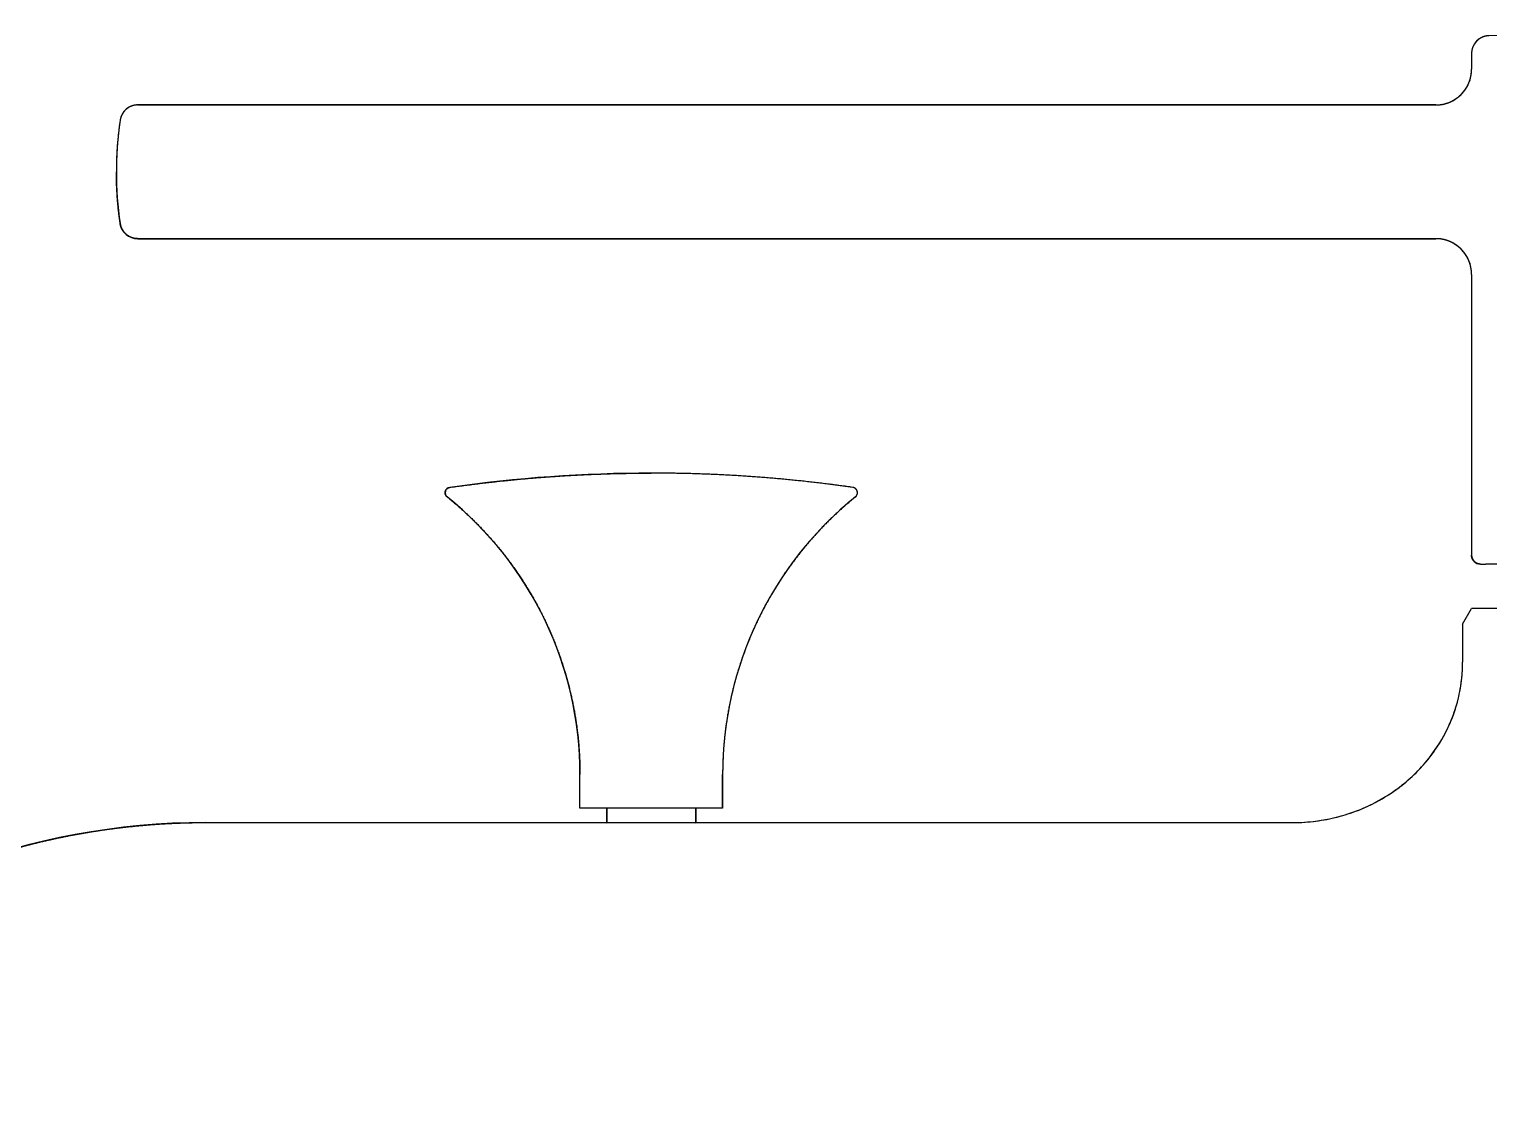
# Model space of a CAD drawing. Extents: x 0 to 1354, y 0 to 992.
# Drawn here: x 704.3 to 786.2, y 415 to 476 of the extents above; entities that cross this region are included whole.
import ezdxf

# ---------------------------------------------------------------- set-up
doc = ezdxf.new("R2010")
doc.units = 0
doc.header["$LTSCALE"] = 10
doc.header["$MEASUREMENT"] = 0
doc.layers.get('0').update_dxf_attribs({"linetype": 'CONTINUOUS'})
doc.layers.add('DEF_LAYER_ASSEM_MEMBER', color=7, linetype='CONTINUOUS')
doc.layers.add('MEMBER', color=7, linetype='CONTINUOUS')

msp = doc.modelspace()

# ---------------------------------------------------------------- linework, layer by layer
at = {"color": 7, "linetype": 'Continuous'}
for p, q in [((785.215, 474.648), (785.215, 473.765)), ((783.215, 471.765), (710.415, 471.765)), ((783.215, 464.265), (710.415, 464.265)), ((785.215, 462.265), (785.215, 446.515)), ((785.715, 446.015), (786.015, 446.015)), ((784.715, 442.649), (785.215, 443.515)), ((833.215, 443.515), (785.215, 443.515)), ((784.715, 442.649), (784.715, 440.515)), ((735.215, 432.315), (735.215, 434.21)), ((743.215, 432.315), (743.215, 434.21)), ((736.015, 432.315), (735.215, 432.315)), ((736.715, 431.515), (736.715, 432.315)), ((741.715, 431.515), (741.715, 432.315)), ((743.215, 432.315), (742.415, 432.315)), ((714.231, 431.515), (739.215, 431.515)), ((739.215, 431.515), (775.215, 431.515))]:
    msp.add_line(p, q, dxfattribs=at)
for points, start_tangent, end_tangent in [([(786.183, 475.647), (786.172, 475.647), (786.161, 475.646), (786.15, 475.645), (786.139, 475.645), (786.128, 475.644), (786.117, 475.643), (786.106, 475.642), (786.095, 475.64), (786.084, 475.639), (786.073, 475.637), (786.061, 475.636), (786.05, 475.634), (786.039, 475.632), (786.028, 475.63), (786.016, 475.628), (786.005, 475.625), (785.994, 475.623), (785.982, 475.62), (785.971, 475.617), (785.96, 475.614), (785.948, 475.611), (785.937, 475.608), (785.926, 475.605), (785.914, 475.601), (785.903, 475.598), (785.892, 475.594), (785.88, 475.59), (785.869, 475.586), (785.858, 475.581), (785.846, 475.577), (785.835, 475.573), (785.824, 475.568), (785.813, 475.563), (785.802, 475.558), (785.791, 475.553), (785.78, 475.548), (785.769, 475.542), (785.758, 475.537), (785.747, 475.531), (785.736, 475.525), (785.725, 475.519), (785.714, 475.513), (785.703, 475.507), (785.693, 475.5), (785.682, 475.494), (785.672, 475.487), (785.661, 475.48), (785.651, 475.473), (785.641, 475.466), (785.63, 475.459), (785.62, 475.451), (785.61, 475.444), (785.6, 475.436), (785.59, 475.428), (785.581, 475.42), (785.571, 475.412), (785.561, 475.404), (785.552, 475.396), (785.542, 475.387), (785.533, 475.379), (785.524, 475.37), (785.515, 475.361), (785.506, 475.352), (785.497, 475.343), (785.488, 475.334), (785.48, 475.325), (785.471, 475.316), (785.463, 475.306), (785.454, 475.297), (785.446, 475.287), (785.438, 475.277), (785.43, 475.267), (785.423, 475.257), (785.415, 475.247), (785.407, 475.237), (785.4, 475.227), (785.393, 475.217), (785.386, 475.206), (785.379, 475.196), (785.372, 475.185), (785.365, 475.175), (785.359, 475.164), (785.353, 475.153), (785.346, 475.142), (785.34, 475.132), (785.334, 475.121), (785.328, 475.11), (785.323, 475.099), (785.317, 475.088), (785.312, 475.077), (785.307, 475.065), (785.302, 475.054), (785.297, 475.043), (785.292, 475.032), (785.287, 475.02), (785.283, 475.009), (785.279, 474.998), (785.274, 474.986), (785.27, 474.975), (785.267, 474.964), (785.263, 474.952), (785.259, 474.941), (785.256, 474.929), (785.252, 474.918), (785.249, 474.906), (785.246, 474.895), (785.243, 474.884), (785.241, 474.872), (785.238, 474.861), (785.236, 474.849), (785.234, 474.838), (785.231, 474.826), (785.229, 474.815), (785.228, 474.804), (785.226, 474.792), (785.224, 474.781), (785.223, 474.77), (785.221, 474.758), (785.22, 474.747), (785.219, 474.736), (785.218, 474.725), (785.217, 474.714), (785.217, 474.702), (785.216, 474.691), (785.216, 474.68), (785.215, 474.669), (785.215, 474.658), (785.215, 474.648)], (-0.999489, -0.03198), (0, -1)), ([(783.215, 471.765), (783.237, 471.766), (783.26, 471.766), (783.282, 471.767), (783.304, 471.767), (783.327, 471.769), (783.35, 471.77), (783.372, 471.772), (783.395, 471.774), (783.418, 471.776), (783.441, 471.778), (783.464, 471.781), (783.487, 471.784), (783.51, 471.787), (783.533, 471.791), (783.556, 471.795), (783.579, 471.799), (783.602, 471.803), (783.626, 471.808), (783.649, 471.813), (783.672, 471.818), (783.696, 471.824), (783.719, 471.83), (783.742, 471.836), (783.766, 471.843), (783.789, 471.849), (783.812, 471.857), (783.835, 471.864), (783.859, 471.872), (783.882, 471.88), (783.905, 471.888), (783.928, 471.897), (783.951, 471.906), (783.974, 471.915), (783.997, 471.925), (784.02, 471.935), (784.043, 471.945), (784.066, 471.955), (784.089, 471.966), (784.111, 471.977), (784.134, 471.989), (784.156, 472.001), (784.179, 472.013), (784.201, 472.025), (784.223, 472.038), (784.245, 472.051), (784.267, 472.064), (784.288, 472.078), (784.31, 472.091), (784.331, 472.106), (784.352, 472.12), (784.373, 472.135), (784.394, 472.15), (784.415, 472.165), (784.435, 472.181), (784.456, 472.197), (784.476, 472.213), (784.496, 472.229), (784.516, 472.246), (784.535, 472.263), (784.554, 472.28), (784.574, 472.297), (784.592, 472.315), (784.611, 472.333), (784.629, 472.351), (784.648, 472.37), (784.666, 472.388), (784.683, 472.407), (784.701, 472.426), (784.718, 472.446), (784.735, 472.465), (784.752, 472.485), (784.768, 472.505), (784.784, 472.525), (784.8, 472.545), (784.816, 472.566), (784.831, 472.587), (784.846, 472.607), (784.861, 472.628), (784.875, 472.65), (784.889, 472.671), (784.903, 472.693), (784.917, 472.714), (784.93, 472.736), (784.943, 472.758), (784.956, 472.78), (784.968, 472.802), (784.98, 472.824), (784.992, 472.847), (785.003, 472.869), (785.014, 472.892), (785.025, 472.915), (785.036, 472.937), (785.046, 472.96), (785.056, 472.983), (785.066, 473.006), (785.075, 473.029), (785.084, 473.052), (785.092, 473.076), (785.101, 473.099), (785.109, 473.122), (785.117, 473.145), (785.124, 473.168), (785.131, 473.192), (785.138, 473.215), (785.145, 473.238), (785.151, 473.262), (785.157, 473.285), (785.162, 473.308), (785.168, 473.332), (785.173, 473.355), (785.177, 473.378), (785.182, 473.402), (785.186, 473.425), (785.19, 473.448), (785.193, 473.471), (785.197, 473.494), (785.2, 473.517), (785.203, 473.54), (785.205, 473.563), (785.207, 473.586), (785.209, 473.608), (785.211, 473.631), (785.212, 473.654), (785.213, 473.676), (785.214, 473.699), (785.215, 473.721), (785.215, 473.743), (785.215, 473.765)], (1, -0.000004), (-0.00001, 1)), ([(710.415, 471.765), (710.405, 471.765), (710.395, 471.765), (710.384, 471.765), (710.374, 471.765), (710.364, 471.764), (710.353, 471.764), (710.343, 471.763), (710.332, 471.762), (710.322, 471.761), (710.311, 471.76), (710.301, 471.759), (710.29, 471.758), (710.28, 471.756), (710.269, 471.755), (710.259, 471.753), (710.248, 471.751), (710.237, 471.749), (710.227, 471.747), (710.216, 471.745), (710.205, 471.743), (710.195, 471.741), (710.184, 471.738), (710.173, 471.736), (710.163, 471.733), (710.152, 471.73), (710.141, 471.727), (710.131, 471.724), (710.12, 471.721), (710.109, 471.717), (710.099, 471.714), (710.088, 471.71), (710.077, 471.707), (710.067, 471.703), (710.056, 471.699), (710.046, 471.695), (710.035, 471.69), (710.025, 471.686), (710.014, 471.682), (710.004, 471.677), (709.994, 471.672), (709.983, 471.667), (709.973, 471.662), (709.963, 471.657), (709.953, 471.652), (709.942, 471.647), (709.932, 471.641), (709.922, 471.635), (709.912, 471.63), (709.902, 471.624), (709.892, 471.618), (709.883, 471.612), (709.873, 471.606), (709.863, 471.599), (709.854, 471.593), (709.844, 471.586), (709.834, 471.579), (709.825, 471.573), (709.816, 471.566), (709.806, 471.559), (709.797, 471.552), (709.788, 471.544), (709.779, 471.537), (709.77, 471.53), (709.761, 471.522), (709.753, 471.514), (709.744, 471.507), (709.735, 471.499), (709.727, 471.491), (709.719, 471.483), (709.71, 471.475), (709.702, 471.466), (709.694, 471.458), (709.686, 471.45), (709.678, 471.441), (709.67, 471.432), (709.663, 471.424), (709.655, 471.415), (709.648, 471.406), (709.64, 471.397), (709.633, 471.388), (709.626, 471.379), (709.619, 471.37), (709.612, 471.361), (709.605, 471.352), (709.598, 471.342), (709.592, 471.333), (709.586, 471.323), (709.579, 471.314), (709.573, 471.304), (709.567, 471.295), (709.561, 471.285), (709.555, 471.275), (709.549, 471.266), (709.544, 471.256), (709.538, 471.246), (709.533, 471.236), (709.528, 471.226), (709.523, 471.216), (709.518, 471.206), (709.513, 471.196), (709.508, 471.186), (709.503, 471.176), (709.499, 471.166), (709.495, 471.156), (709.49, 471.145), (709.486, 471.135), (709.482, 471.125), (709.478, 471.115), (709.475, 471.105), (709.471, 471.094), (709.467, 471.084), (709.464, 471.074), (709.461, 471.064), (709.458, 471.053), (709.455, 471.043), (709.452, 471.033), (709.449, 471.022), (709.446, 471.012), (709.444, 471.002), (709.441, 470.992), (709.439, 470.981), (709.437, 470.971), (709.435, 470.961), (709.433, 470.951), (709.431, 470.941), (709.429, 470.93), (709.427, 470.92), (709.426, 470.91)], (-1, 0), (-0.144737, -0.98947)), ([(709.426, 470.91), (709.413, 470.82), (709.4, 470.731), (709.388, 470.641), (709.377, 470.551), (709.365, 470.461), (709.354, 470.37), (709.344, 470.28), (709.334, 470.19), (709.324, 470.1), (709.315, 470.009), (709.306, 469.919), (709.298, 469.829), (709.29, 469.738), (709.282, 469.648), (709.275, 469.557), (709.268, 469.467), (709.262, 469.376), (709.256, 469.285), (709.25, 469.195), (709.245, 469.104), (709.24, 469.013), (709.236, 468.923), (709.232, 468.832), (709.228, 468.741), (709.225, 468.651), (709.223, 468.56), (709.22, 468.469), (709.219, 468.378), (709.217, 468.288), (709.216, 468.197), (709.215, 468.106), (709.215, 468.015)], (-0.144737, -0.98947), (0, -1)), ([(709.426, 465.121), (709.413, 465.21), (709.4, 465.3), (709.388, 465.39), (709.377, 465.48), (709.365, 465.57), (709.354, 465.66), (709.344, 465.751), (709.334, 465.841), (709.324, 465.931), (709.315, 466.021), (709.306, 466.112), (709.298, 466.202), (709.29, 466.293), (709.282, 466.383), (709.275, 466.474), (709.268, 466.564), (709.262, 466.655), (709.256, 466.745), (709.25, 466.836), (709.245, 466.927), (709.24, 467.017), (709.236, 467.108), (709.232, 467.199), (709.228, 467.29), (709.225, 467.38), (709.223, 467.471), (709.22, 467.562), (709.219, 467.653), (709.217, 467.743), (709.216, 467.834), (709.215, 467.925), (709.215, 468.015)], (-0.144737, 0.98947), (0, 1)), ([(710.415, 464.265), (710.405, 464.266), (710.395, 464.266), (710.384, 464.266), (710.374, 464.266), (710.364, 464.267), (710.353, 464.267), (710.343, 464.268), (710.332, 464.269), (710.322, 464.27), (710.311, 464.271), (710.301, 464.272), (710.29, 464.273), (710.28, 464.275), (710.269, 464.276), (710.259, 464.278), (710.248, 464.28), (710.237, 464.281), (710.227, 464.283), (710.216, 464.286), (710.205, 464.288), (710.195, 464.29), (710.184, 464.293), (710.173, 464.295), (710.163, 464.298), (710.152, 464.301), (710.141, 464.304), (710.131, 464.307), (710.12, 464.31), (710.109, 464.313), (710.099, 464.317), (710.088, 464.321), (710.077, 464.324), (710.067, 464.328), (710.056, 464.332), (710.046, 464.336), (710.035, 464.34), (710.025, 464.345), (710.014, 464.349), (710.004, 464.354), (709.994, 464.359), (709.983, 464.364), (709.973, 464.369), (709.963, 464.374), (709.953, 464.379), (709.942, 464.384), (709.932, 464.39), (709.922, 464.395), (709.912, 464.401), (709.902, 464.407), (709.892, 464.413), (709.883, 464.419), (709.873, 464.425), (709.863, 464.432), (709.854, 464.438), (709.844, 464.445), (709.834, 464.451), (709.825, 464.458), (709.816, 464.465), (709.806, 464.472), (709.797, 464.479), (709.788, 464.487), (709.779, 464.494), (709.77, 464.501), (709.761, 464.509), (709.753, 464.517), (709.744, 464.524), (709.735, 464.532), (709.727, 464.54), (709.719, 464.548), (709.71, 464.556), (709.702, 464.565), (709.694, 464.573), (709.686, 464.581), (709.678, 464.59), (709.67, 464.598), (709.663, 464.607), (709.655, 464.616), (709.648, 464.625), (709.64, 464.634), (709.633, 464.643), (709.626, 464.652), (709.619, 464.661), (709.612, 464.67), (709.605, 464.679), (709.598, 464.689), (709.592, 464.698), (709.586, 464.707), (709.579, 464.717), (709.573, 464.726), (709.567, 464.736), (709.561, 464.746), (709.555, 464.756), (709.549, 464.765), (709.544, 464.775), (709.538, 464.785), (709.533, 464.795), (709.528, 464.805), (709.523, 464.815), (709.518, 464.825), (709.513, 464.835), (709.508, 464.845), (709.503, 464.855), (709.499, 464.865), (709.495, 464.875), (709.49, 464.885), (709.486, 464.896), (709.482, 464.906), (709.478, 464.916), (709.475, 464.926), (709.471, 464.937), (709.467, 464.947), (709.464, 464.957), (709.461, 464.967), (709.458, 464.978), (709.455, 464.988), (709.452, 464.998), (709.449, 465.008), (709.446, 465.019), (709.444, 465.029), (709.441, 465.039), (709.439, 465.049), (709.437, 465.06), (709.435, 465.07), (709.433, 465.08), (709.431, 465.09), (709.429, 465.1), (709.427, 465.111), (709.426, 465.121)], (-1, 0), (-0.144737, 0.98947)), ([(785.215, 462.265), (785.215, 462.288), (785.215, 462.31), (785.214, 462.332), (785.213, 462.355), (785.212, 462.377), (785.211, 462.4), (785.209, 462.422), (785.207, 462.445), (785.205, 462.468), (785.203, 462.491), (785.2, 462.514), (785.197, 462.537), (785.193, 462.56), (785.19, 462.583), (785.186, 462.606), (785.182, 462.629), (785.177, 462.653), (785.173, 462.676), (785.168, 462.699), (785.162, 462.722), (785.157, 462.746), (785.151, 462.769), (785.145, 462.792), (785.138, 462.816), (785.131, 462.839), (785.124, 462.862), (785.117, 462.886), (785.109, 462.909), (785.101, 462.932), (785.092, 462.955), (785.084, 462.979), (785.075, 463.002), (785.066, 463.025), (785.056, 463.048), (785.046, 463.071), (785.036, 463.093), (785.025, 463.116), (785.014, 463.139), (785.003, 463.162), (784.992, 463.184), (784.98, 463.206), (784.968, 463.229), (784.956, 463.251), (784.943, 463.273), (784.93, 463.295), (784.917, 463.317), (784.903, 463.338), (784.889, 463.36), (784.875, 463.381), (784.861, 463.402), (784.846, 463.423), (784.831, 463.444), (784.816, 463.465), (784.8, 463.486), (784.784, 463.506), (784.768, 463.526), (784.752, 463.546), (784.735, 463.566), (784.718, 463.585), (784.701, 463.605), (784.683, 463.624), (784.666, 463.643), (784.648, 463.661), (784.629, 463.68), (784.611, 463.698), (784.592, 463.716), (784.574, 463.734), (784.554, 463.751), (784.535, 463.768), (784.516, 463.785), (784.496, 463.802), (784.476, 463.818), (784.456, 463.834), (784.435, 463.85), (784.415, 463.866), (784.394, 463.881), (784.373, 463.896), (784.352, 463.911), (784.331, 463.925), (784.31, 463.939), (784.288, 463.953), (784.267, 463.967), (784.245, 463.98), (784.223, 463.993), (784.201, 464.006), (784.179, 464.018), (784.156, 464.03), (784.134, 464.042), (784.111, 464.053), (784.089, 464.065), (784.066, 464.075), (784.043, 464.086), (784.02, 464.096), (783.997, 464.106), (783.974, 464.116), (783.951, 464.125), (783.928, 464.134), (783.905, 464.143), (783.882, 464.151), (783.859, 464.159), (783.835, 464.167), (783.812, 464.174), (783.789, 464.181), (783.766, 464.188), (783.742, 464.195), (783.719, 464.201), (783.696, 464.207), (783.672, 464.213), (783.649, 464.218), (783.626, 464.223), (783.602, 464.228), (783.579, 464.232), (783.556, 464.236), (783.533, 464.24), (783.51, 464.244), (783.487, 464.247), (783.464, 464.25), (783.441, 464.253), (783.418, 464.255), (783.395, 464.257), (783.372, 464.259), (783.35, 464.261), (783.327, 464.262), (783.304, 464.263), (783.282, 464.264), (783.26, 464.265), (783.237, 464.265), (783.215, 464.265)], (0.00001, 1), (-1, -0.000004)), ([(727.912, 450.313), (728.262, 450.362), (728.613, 450.41), (728.965, 450.456), (729.316, 450.501), (729.668, 450.544), (730.02, 450.585), (730.372, 450.625), (730.724, 450.664), (731.077, 450.7), (731.429, 450.736), (731.782, 450.769), (732.135, 450.802), (732.489, 450.832), (732.842, 450.861), (733.196, 450.889), (733.549, 450.915), (733.903, 450.939), (734.257, 450.962), (734.611, 450.983), (734.965, 451.002), (735.319, 451.021), (735.673, 451.037), (736.027, 451.052), (736.381, 451.065), (736.736, 451.077), (737.09, 451.087), (737.444, 451.096), (737.798, 451.103), (738.153, 451.108), (738.507, 451.112), (738.861, 451.115), (739.215, 451.115)], (0.989967, 0.141296), (1, 0)), ([(750.519, 450.313), (750.168, 450.362), (749.817, 450.41), (749.466, 450.456), (749.114, 450.501), (748.763, 450.544), (748.411, 450.585), (748.059, 450.625), (747.706, 450.664), (747.354, 450.7), (747.001, 450.736), (746.648, 450.769), (746.295, 450.802), (745.942, 450.832), (745.588, 450.861), (745.235, 450.889), (744.881, 450.915), (744.528, 450.939), (744.174, 450.962), (743.82, 450.983), (743.466, 451.002), (743.112, 451.021), (742.758, 451.037), (742.403, 451.052), (742.049, 451.065), (741.695, 451.077), (741.341, 451.087), (740.986, 451.096), (740.632, 451.103), (740.278, 451.108), (739.924, 451.112), (739.569, 451.115), (739.215, 451.115)], (-0.989967, 0.141296), (-1, 0)), ([(727.766, 449.782), (727.762, 449.785), (727.759, 449.788), (727.756, 449.791), (727.752, 449.794), (727.749, 449.797), (727.746, 449.8), (727.743, 449.803), (727.739, 449.806), (727.736, 449.81), (727.733, 449.813), (727.73, 449.817), (727.727, 449.82), (727.724, 449.824), (727.72, 449.828), (727.717, 449.831), (727.714, 449.835), (727.711, 449.839), (727.709, 449.843), (727.706, 449.848), (727.703, 449.852), (727.7, 449.856), (727.697, 449.86), (727.695, 449.865), (727.692, 449.87), (727.69, 449.874), (727.687, 449.879), (727.685, 449.884), (727.682, 449.889), (727.68, 449.893), (727.678, 449.898), (727.676, 449.904), (727.674, 449.909), (727.672, 449.914), (727.67, 449.919), (727.668, 449.925), (727.667, 449.93), (727.665, 449.935), (727.663, 449.941), (727.662, 449.947), (727.661, 449.952), (727.66, 449.958), (727.659, 449.964), (727.658, 449.969), (727.657, 449.975), (727.656, 449.981), (727.655, 449.987), (727.655, 449.993), (727.654, 449.999), (727.654, 450.005), (727.654, 450.011), (727.654, 450.017), (727.654, 450.023), (727.654, 450.029), (727.655, 450.035), (727.655, 450.041), (727.656, 450.047), (727.656, 450.053), (727.657, 450.059), (727.658, 450.065), (727.659, 450.071), (727.66, 450.077), (727.662, 450.083), (727.663, 450.089), (727.665, 450.095), (727.666, 450.101), (727.668, 450.107), (727.67, 450.113), (727.672, 450.119), (727.674, 450.125), (727.677, 450.13), (727.679, 450.136), (727.682, 450.141), (727.684, 450.147), (727.687, 450.152), (727.69, 450.158), (727.693, 450.163), (727.696, 450.168), (727.699, 450.173), (727.702, 450.179), (727.705, 450.184), (727.709, 450.188), (727.712, 450.193), (727.716, 450.198), (727.719, 450.203), (727.723, 450.207), (727.727, 450.212), (727.731, 450.216), (727.735, 450.22), (727.739, 450.225), (727.743, 450.229), (727.747, 450.233), (727.751, 450.237), (727.755, 450.24), (727.759, 450.244), (727.764, 450.248), (727.768, 450.251), (727.772, 450.255), (727.777, 450.258), (727.781, 450.261), (727.786, 450.264), (727.79, 450.267), (727.795, 450.27), (727.799, 450.273), (727.804, 450.276), (727.808, 450.278), (727.813, 450.281), (727.817, 450.283), (727.822, 450.285), (727.827, 450.287), (727.831, 450.29), (727.836, 450.292), (727.84, 450.294), (727.845, 450.295), (727.85, 450.297), (727.854, 450.299), (727.859, 450.3), (727.863, 450.302), (727.868, 450.303), (727.872, 450.304), (727.877, 450.306), (727.881, 450.307), (727.886, 450.308), (727.89, 450.309), (727.894, 450.31), (727.899, 450.311), (727.903, 450.311), (727.907, 450.312), (727.912, 450.313)], (-0.778597, 0.627524), (0.989967, 0.141296)), ([(750.665, 449.782), (750.668, 449.785), (750.671, 449.788), (750.675, 449.791), (750.678, 449.794), (750.681, 449.797), (750.685, 449.8), (750.688, 449.803), (750.691, 449.806), (750.694, 449.81), (750.698, 449.813), (750.701, 449.817), (750.704, 449.82), (750.707, 449.824), (750.71, 449.828), (750.713, 449.831), (750.716, 449.835), (750.719, 449.839), (750.722, 449.843), (750.725, 449.848), (750.728, 449.852), (750.73, 449.856), (750.733, 449.86), (750.736, 449.865), (750.738, 449.87), (750.741, 449.874), (750.743, 449.879), (750.746, 449.884), (750.748, 449.889), (750.75, 449.893), (750.753, 449.898), (750.755, 449.904), (750.757, 449.909), (750.759, 449.914), (750.761, 449.919), (750.762, 449.925), (750.764, 449.93), (750.766, 449.935), (750.767, 449.941), (750.768, 449.947), (750.77, 449.952), (750.771, 449.958), (750.772, 449.964), (750.773, 449.969), (750.774, 449.975), (750.774, 449.981), (750.775, 449.987), (750.776, 449.993), (750.776, 449.999), (750.776, 450.005), (750.776, 450.011), (750.777, 450.017), (750.776, 450.023), (750.776, 450.029), (750.776, 450.035), (750.775, 450.041), (750.775, 450.047), (750.774, 450.053), (750.773, 450.059), (750.772, 450.065), (750.771, 450.071), (750.77, 450.077), (750.769, 450.083), (750.767, 450.089), (750.766, 450.095), (750.764, 450.101), (750.762, 450.107), (750.76, 450.113), (750.758, 450.119), (750.756, 450.125), (750.754, 450.13), (750.751, 450.136), (750.749, 450.141), (750.746, 450.147), (750.744, 450.152), (750.741, 450.158), (750.738, 450.163), (750.735, 450.168), (750.732, 450.173), (750.729, 450.179), (750.725, 450.184), (750.722, 450.188), (750.718, 450.193), (750.715, 450.198), (750.711, 450.203), (750.707, 450.207), (750.704, 450.212), (750.7, 450.216), (750.696, 450.22), (750.692, 450.225), (750.688, 450.229), (750.684, 450.233), (750.68, 450.237), (750.675, 450.24), (750.671, 450.244), (750.667, 450.248), (750.663, 450.251), (750.658, 450.255), (750.654, 450.258), (750.649, 450.261), (750.645, 450.264), (750.64, 450.267), (750.636, 450.27), (750.631, 450.273), (750.627, 450.276), (750.622, 450.278), (750.618, 450.281), (750.613, 450.283), (750.608, 450.285), (750.604, 450.287), (750.599, 450.29), (750.595, 450.292), (750.59, 450.294), (750.586, 450.295), (750.581, 450.297), (750.576, 450.299), (750.572, 450.3), (750.567, 450.302), (750.563, 450.303), (750.558, 450.304), (750.554, 450.306), (750.549, 450.307), (750.545, 450.308), (750.541, 450.309), (750.536, 450.31), (750.532, 450.311), (750.527, 450.311), (750.523, 450.312), (750.519, 450.313)], (0.778597, 0.627524), (-0.989967, 0.141296)), ([(727.766, 449.782), (727.871, 449.697), (727.975, 449.611), (728.079, 449.525), (728.182, 449.437), (728.285, 449.349), (728.388, 449.26), (728.49, 449.169), (728.592, 449.079), (728.693, 448.987), (728.794, 448.895), (728.894, 448.801), (728.994, 448.707), (729.093, 448.612), (729.191, 448.517), (729.289, 448.42), (729.387, 448.323), (729.484, 448.225), (729.58, 448.126), (729.676, 448.026), (729.771, 447.926), (729.866, 447.825), (729.96, 447.723), (730.053, 447.62), (730.146, 447.517), (730.238, 447.413), (730.33, 447.308), (730.421, 447.202), (730.511, 447.096), (730.601, 446.989), (730.689, 446.881), (730.778, 446.773), (730.865, 446.663), (730.952, 446.554), (731.038, 446.443), (731.124, 446.332), (731.208, 446.22), (731.292, 446.107), (731.375, 445.994), (731.458, 445.88), (731.54, 445.765), (731.62, 445.65), (731.701, 445.534), (731.78, 445.418), (731.859, 445.301), (731.937, 445.183), (732.014, 445.065), (732.09, 444.946), (732.165, 444.826), (732.24, 444.706), (732.314, 444.585), (732.387, 444.464), (732.459, 444.342), (732.53, 444.22), (732.601, 444.097), (732.67, 443.974), (732.739, 443.85), (732.807, 443.726), (732.874, 443.601), (732.94, 443.475), (733.005, 443.349), (733.069, 443.223), (733.133, 443.096), (733.195, 442.969), (733.257, 442.841), (733.318, 442.713), (733.378, 442.585), (733.436, 442.456), (733.494, 442.326), (733.552, 442.197), (733.608, 442.066), (733.663, 441.936), (733.717, 441.805), (733.771, 441.674), (733.823, 441.542), (733.874, 441.41), (733.925, 441.278), (733.974, 441.145), (734.023, 441.013), (734.071, 440.879), (734.117, 440.746), (734.163, 440.612), (734.208, 440.478), (734.251, 440.344), (734.294, 440.209), (734.336, 440.075), (734.377, 439.94), (734.417, 439.805), (734.456, 439.669), (734.494, 439.534), (734.531, 439.398), (734.567, 439.262), (734.602, 439.126), (734.636, 438.99), (734.669, 438.854), (734.701, 438.717), (734.732, 438.581), (734.762, 438.444), (734.791, 438.307), (734.819, 438.17), (734.846, 438.033), (734.873, 437.896), (734.898, 437.759), (734.922, 437.622), (734.945, 437.485), (734.968, 437.348), (734.989, 437.211), (735.009, 437.074), (735.029, 436.937), (735.047, 436.8), (735.064, 436.662), (735.081, 436.525), (735.096, 436.388), (735.111, 436.251), (735.124, 436.114), (735.137, 435.978), (735.149, 435.841), (735.159, 435.704), (735.169, 435.568), (735.178, 435.431), (735.186, 435.295), (735.193, 435.159), (735.199, 435.023), (735.204, 434.887), (735.208, 434.751), (735.211, 434.616), (735.213, 434.48), (735.215, 434.345), (735.215, 434.21)], (0.778597, -0.627524), (0, -1)), ([(750.665, 449.782), (750.56, 449.697), (750.456, 449.611), (750.352, 449.525), (750.248, 449.437), (750.145, 449.349), (750.042, 449.26), (749.94, 449.169), (749.839, 449.079), (749.738, 448.987), (749.637, 448.895), (749.537, 448.801), (749.437, 448.707), (749.338, 448.612), (749.239, 448.517), (749.141, 448.42), (749.044, 448.323), (748.947, 448.225), (748.85, 448.126), (748.754, 448.026), (748.659, 447.926), (748.565, 447.825), (748.471, 447.723), (748.377, 447.62), (748.284, 447.517), (748.192, 447.413), (748.101, 447.308), (748.01, 447.202), (747.92, 447.096), (747.83, 446.989), (747.741, 446.881), (747.653, 446.773), (747.565, 446.663), (747.479, 446.554), (747.392, 446.443), (747.307, 446.332), (747.222, 446.22), (747.138, 446.107), (747.055, 445.994), (746.973, 445.88), (746.891, 445.765), (746.81, 445.65), (746.73, 445.534), (746.65, 445.418), (746.572, 445.301), (746.494, 445.183), (746.417, 445.065), (746.341, 444.946), (746.265, 444.826), (746.191, 444.706), (746.117, 444.585), (746.044, 444.464), (745.972, 444.342), (745.9, 444.22), (745.83, 444.097), (745.76, 443.974), (745.692, 443.85), (745.624, 443.726), (745.557, 443.601), (745.491, 443.475), (745.425, 443.349), (745.361, 443.223), (745.298, 443.096), (745.235, 442.969), (745.173, 442.841), (745.113, 442.713), (745.053, 442.585), (744.994, 442.456), (744.936, 442.326), (744.879, 442.197), (744.823, 442.066), (744.768, 441.936), (744.713, 441.805), (744.66, 441.674), (744.608, 441.542), (744.556, 441.41), (744.506, 441.278), (744.456, 441.145), (744.408, 441.013), (744.36, 440.879), (744.313, 440.746), (744.268, 440.612), (744.223, 440.478), (744.179, 440.344), (744.136, 440.209), (744.094, 440.075), (744.053, 439.94), (744.014, 439.805), (743.975, 439.669), (743.937, 439.534), (743.9, 439.398), (743.864, 439.262), (743.829, 439.126), (743.795, 438.99), (743.762, 438.854), (743.73, 438.717), (743.699, 438.581), (743.668, 438.444), (743.639, 438.307), (743.611, 438.17), (743.584, 438.033), (743.558, 437.896), (743.533, 437.759), (743.508, 437.622), (743.485, 437.485), (743.463, 437.348), (743.442, 437.211), (743.421, 437.074), (743.402, 436.937), (743.384, 436.8), (743.366, 436.662), (743.35, 436.525), (743.334, 436.388), (743.32, 436.251), (743.306, 436.114), (743.293, 435.978), (743.282, 435.841), (743.271, 435.704), (743.261, 435.568), (743.253, 435.431), (743.245, 435.295), (743.238, 435.159), (743.232, 435.023), (743.227, 434.887), (743.223, 434.751), (743.219, 434.616), (743.217, 434.48), (743.216, 434.345), (743.215, 434.21)], (-0.778597, -0.627524), (0, -1)), ([(785.715, 446.015), (785.71, 446.015), (785.704, 446.016), (785.699, 446.016), (785.693, 446.016), (785.687, 446.016), (785.682, 446.017), (785.676, 446.017), (785.67, 446.017), (785.665, 446.018), (785.659, 446.019), (785.653, 446.019), (785.647, 446.02), (785.642, 446.021), (785.636, 446.022), (785.63, 446.023), (785.624, 446.024), (785.618, 446.025), (785.613, 446.026), (785.607, 446.027), (785.601, 446.029), (785.595, 446.03), (785.589, 446.032), (785.584, 446.033), (785.578, 446.035), (785.572, 446.036), (785.566, 446.038), (785.56, 446.04), (785.554, 446.042), (785.549, 446.044), (785.543, 446.046), (785.537, 446.048), (785.531, 446.051), (785.525, 446.053), (785.52, 446.055), (785.514, 446.058), (785.508, 446.06), (785.503, 446.063), (785.497, 446.066), (785.491, 446.068), (785.486, 446.071), (785.48, 446.074), (785.474, 446.077), (785.469, 446.08), (785.463, 446.084), (785.458, 446.087), (785.452, 446.09), (785.447, 446.093), (785.442, 446.097), (785.436, 446.1), (785.431, 446.104), (785.426, 446.108), (785.421, 446.112), (785.415, 446.115), (785.41, 446.119), (785.405, 446.123), (785.4, 446.127), (785.395, 446.131), (785.39, 446.136), (785.385, 446.14), (785.38, 446.144), (785.376, 446.148), (785.371, 446.153), (785.366, 446.157), (785.362, 446.162), (785.357, 446.167), (785.353, 446.171), (785.348, 446.176), (785.344, 446.181), (785.34, 446.185), (785.335, 446.19), (785.331, 446.195), (785.327, 446.2), (785.323, 446.205), (785.319, 446.21), (785.315, 446.216), (785.311, 446.221), (785.308, 446.226), (785.304, 446.231), (785.3, 446.237), (785.297, 446.242), (785.293, 446.247), (785.29, 446.253), (785.287, 446.258), (785.283, 446.264), (785.28, 446.269), (785.277, 446.275), (785.274, 446.28), (785.271, 446.286), (785.268, 446.291), (785.265, 446.297), (785.263, 446.303), (785.26, 446.308), (785.258, 446.314), (785.255, 446.32), (785.253, 446.326), (785.25, 446.331), (785.248, 446.337), (785.246, 446.343), (785.244, 446.349), (785.242, 446.355), (785.24, 446.36), (785.238, 446.366), (785.236, 446.372), (785.235, 446.378), (785.233, 446.384), (785.231, 446.39), (785.23, 446.395), (785.228, 446.401), (785.227, 446.407), (785.226, 446.413), (785.225, 446.419), (785.224, 446.424), (785.223, 446.43), (785.222, 446.436), (785.221, 446.442), (785.22, 446.448), (785.219, 446.453), (785.218, 446.459), (785.218, 446.465), (785.217, 446.471), (785.217, 446.476), (785.216, 446.482), (785.216, 446.488), (785.216, 446.493), (785.216, 446.499), (785.215, 446.504), (785.215, 446.51), (785.215, 446.515)], (-1, 0), (0, 1)), ([(775.215, 431.515), (776.485, 431.596), (777.698, 431.827), (778.852, 432.199), (779.94, 432.706), (780.956, 433.343), (781.886, 434.103), (782.708, 434.975), (783.409, 435.949), (783.973, 437.01), (784.384, 438.14), (784.633, 439.317), (784.715, 440.515)], (1, -0.000106), (-0.000772, 1)), ([(674.609, 397.002), (674.637, 397.205), (674.667, 397.409), (674.698, 397.613), (674.73, 397.817), (674.763, 398.021), (674.798, 398.226), (674.833, 398.43), (674.87, 398.635), (674.907, 398.84), (674.946, 399.046), (674.986, 399.251), (675.027, 399.457), (675.069, 399.663), (675.113, 399.868), (675.157, 400.075), (675.203, 400.281), (675.25, 400.487), (675.298, 400.693), (675.347, 400.9), (675.398, 401.106), (675.449, 401.313), (675.502, 401.52), (675.556, 401.726), (675.611, 401.933), (675.668, 402.14), (675.725, 402.347), (675.784, 402.554), (675.844, 402.761), (675.905, 402.968), (675.968, 403.174), (676.031, 403.381), (676.096, 403.588), (676.162, 403.795), (676.23, 404.002), (676.298, 404.208), (676.368, 404.415), (676.439, 404.622), (676.511, 404.828), (676.584, 405.034), (676.659, 405.241), (676.735, 405.447), (676.812, 405.653), (676.891, 405.858), (676.97, 406.064), (677.051, 406.27), (677.133, 406.475), (677.217, 406.68), (677.301, 406.885), (677.387, 407.09), (677.474, 407.294), (677.563, 407.499), (677.652, 407.703), (677.743, 407.907), (677.835, 408.11), (677.929, 408.313), (678.023, 408.516), (678.119, 408.719), (678.216, 408.921), (678.315, 409.124), (678.414, 409.325), (678.515, 409.527), (678.617, 409.728), (678.721, 409.928), (678.825, 410.129), (678.931, 410.329), (679.038, 410.528), (679.147, 410.727), (679.256, 410.926), (679.367, 411.124), (679.479, 411.322), (679.592, 411.52), (679.707, 411.717), (679.822, 411.913), (679.939, 412.109), (680.058, 412.305), (680.177, 412.5), (680.298, 412.694), (680.419, 412.888), (680.542, 413.082), (680.667, 413.274), (680.792, 413.467), (680.919, 413.658), (681.047, 413.85), (681.176, 414.04), (681.306, 414.23), (681.437, 414.419), (681.57, 414.608), (681.704, 414.796), (681.839, 414.984), (681.975, 415.17), (682.112, 415.356), (682.251, 415.542), (682.39, 415.727), (682.531, 415.911), (682.673, 416.094), (682.816, 416.276), (682.96, 416.458), (683.105, 416.639), (683.252, 416.82), (683.399, 416.999), (683.548, 417.178), (683.698, 417.356), (683.849, 417.533), (684.001, 417.71), (684.154, 417.885), (684.308, 418.06), (684.463, 418.234), (684.619, 418.407), (684.777, 418.579), (684.935, 418.751), (685.095, 418.921), (685.255, 419.091), (685.417, 419.26), (685.579, 419.427), (685.743, 419.594), (685.907, 419.76), (686.073, 419.925), (686.239, 420.089), (686.407, 420.253), (686.575, 420.415), (686.745, 420.576), (686.915, 420.736), (687.087, 420.896), (687.259, 421.054), (687.432, 421.211), (687.606, 421.368), (687.782, 421.523), (687.958, 421.677), (688.135, 421.83), (688.312, 421.982), (688.491, 422.133), (688.671, 422.284), (688.851, 422.433), (689.032, 422.58), (689.214, 422.727), (689.397, 422.873), (689.581, 423.018), (689.766, 423.161), (689.951, 423.304), (690.137, 423.445), (690.324, 423.585), (690.512, 423.725), (690.701, 423.863), (690.89, 423.999), (691.08, 424.135), (691.271, 424.27), (691.462, 424.403), (691.654, 424.535), (691.847, 424.666), (692.041, 424.796), (692.235, 424.925), (692.43, 425.052), (692.626, 425.179), (692.822, 425.304), (693.019, 425.428), (693.216, 425.551), (693.414, 425.672), (693.613, 425.792), (693.812, 425.911), (694.012, 426.029), (694.213, 426.146), (694.414, 426.261), (694.615, 426.376), (694.817, 426.489), (695.02, 426.6), (695.223, 426.711), (695.427, 426.82), (695.631, 426.928), (695.836, 427.035), (696.041, 427.14), (696.246, 427.244), (696.452, 427.347), (696.659, 427.449), (696.866, 427.55), (697.073, 427.649), (697.281, 427.747), (697.489, 427.843), (697.697, 427.939), (697.906, 428.033), (698.115, 428.125), (698.325, 428.217), (698.535, 428.307), (698.745, 428.396), (698.955, 428.484), (699.166, 428.57), (699.377, 428.655), (699.589, 428.739), (699.8, 428.822), (700.012, 428.903), (700.224, 428.983), (700.437, 429.062), (700.649, 429.139), (700.862, 429.215), (701.075, 429.29), (701.288, 429.364), (701.501, 429.436), (701.715, 429.507), (701.929, 429.577), (702.142, 429.645), (702.356, 429.712), (702.57, 429.778), (702.785, 429.843), (702.999, 429.906), (703.213, 429.968), (703.428, 430.029), (703.642, 430.088), (703.857, 430.147), (704.071, 430.204), (704.286, 430.259), (704.501, 430.314), (704.715, 430.367), (704.93, 430.419), (705.145, 430.47), (705.359, 430.519), (705.574, 430.567), (705.788, 430.614), (706.003, 430.66), (706.217, 430.704), (706.432, 430.748), (706.646, 430.79), (706.86, 430.83), (707.074, 430.87), (707.288, 430.908), (707.502, 430.945), (707.716, 430.981), (707.93, 431.016), (708.143, 431.049), (708.357, 431.082), (708.57, 431.113), (708.783, 431.143), (708.996, 431.171), (709.208, 431.199), (709.421, 431.225), (709.633, 431.25), (709.845, 431.274), (710.057, 431.297), (710.268, 431.319), (710.479, 431.339), (710.69, 431.358), (710.901, 431.377), (711.112, 431.394), (711.322, 431.409), (711.532, 431.424), (711.741, 431.438), (711.951, 431.45), (712.16, 431.462), (712.368, 431.472), (712.577, 431.481), (712.785, 431.489), (712.992, 431.496), (713.2, 431.502), (713.407, 431.507), (713.613, 431.511), (713.819, 431.513), (714.025, 431.515), (714.231, 431.515)], (0.137153, 0.99055), (1, 0))]:
    msp.add_spline(points, degree=3, dxfattribs=dict(at, start_tangent=start_tangent, end_tangent=end_tangent))
at = {"layer": 'DEF_LAYER_ASSEM_MEMBER', "color": 7, "linetype": 'Continuous'}
for p, q in [((785.215, 474.648), (785.215, 473.765)), ((710.415, 471.765), (783.215, 471.765)), ((710.415, 464.265), (783.215, 464.265)), ((785.215, 462.265), (785.215, 446.515)), ((805.081, 446.015), (786.015, 446.015)), ((784.715, 442.649), (785.215, 443.515)), ((784.715, 442.649), (784.715, 440.515)), ((735.215, 432.315), (735.215, 434.21)), ((743.215, 434.21), (743.215, 432.315)), ((739.215, 432.315), (735.215, 432.315)), ((743.215, 432.315), (739.215, 432.315)), ((714.231, 431.515), (739.215, 431.515)), ((736.665, 431.515), (736.713, 431.507)), ((739.215, 431.515), (775.215, 431.515)), ((741.721, 431.508), (741.765, 431.515))]:
    msp.add_line(p, q, dxfattribs=at)
for centre, radius, start, end in [((786.215, 474.648), 1, 91.83263, 180), ((809.215, -244.185), 720.2, 88.16737, 91.83263), ((783.215, 473.765), 2, 269.99978, 0.00055), ((710.415, 470.765), 1, 90, 171.67796), ((729.215, 468.015), 20, 171.67796, 188.32204), ((710.415, 465.265), 1, 188.32204, 270), ((783.215, 462.265), 2, 359.99945, 90.00022), ((739.215, 371.115), 80, 81.87717, 98.12283), ((727.954, 450.016), 0.3, 98.12283, 231.13232), ((750.477, 450.016), 0.3, 308.86768, 81.87717), ((715.215, 434.21), 20, 0, 51.13232), ((763.215, 434.21), 20, 128.86768, 180), ((785.715, 446.515), 0.5, 180, 270), ((714.231, 391.515), 40, 90, 172.11686)]:
    msp.add_arc(centre, radius, start, end, dxfattribs=at)
at = {"layer": 'DEF_LAYER_ASSEM_MEMBER', "color": 7, "linetype": 'Continuous', "start_tangent": (1, -0.000106), "end_tangent": (-0.000772, 1)}
msp.add_spline([(775.215, 431.515), (778.77, 432.168), (781.844, 434.065), (783.052, 435.418), (783.963, 436.987), (784.526, 438.711), (784.715, 440.515)], degree=3, dxfattribs=at)
at = {"layer": 'MEMBER', "color": 7, "linetype": 'Continuous'}
for p, q in [((736.715, 432.315), (736.715, 431.515)), ((741.715, 432.315), (741.715, 431.515))]:
    msp.add_line(p, q, dxfattribs=at)

doc.saveas('drawing.dxf')
